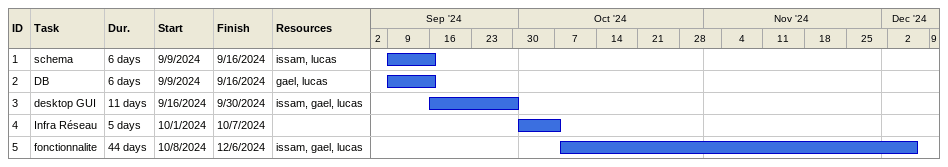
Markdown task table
| ID | Task | Duration | Start | Finish | Resources |
|---|---|---|---|---|---|
| 1 | schema | 6d | 2024-09-09 | 2024-09-16 | issam, lucas |
| 2 | DB | 6d | 2024-09-09 | 2024-09-16 | gael, lucas |
| 3 | desktop GUI | 11d | 2024-09-16 | 2024-09-30 | issam, gael, lucas |
| 4 | Infra Réseau | 5d | 2024-10-01 | 2024-10-07 |  |
| 5 | fonctionnalite | 44d | 2024-10-08 | 2024-12-06 | issam, gael, lucas |
